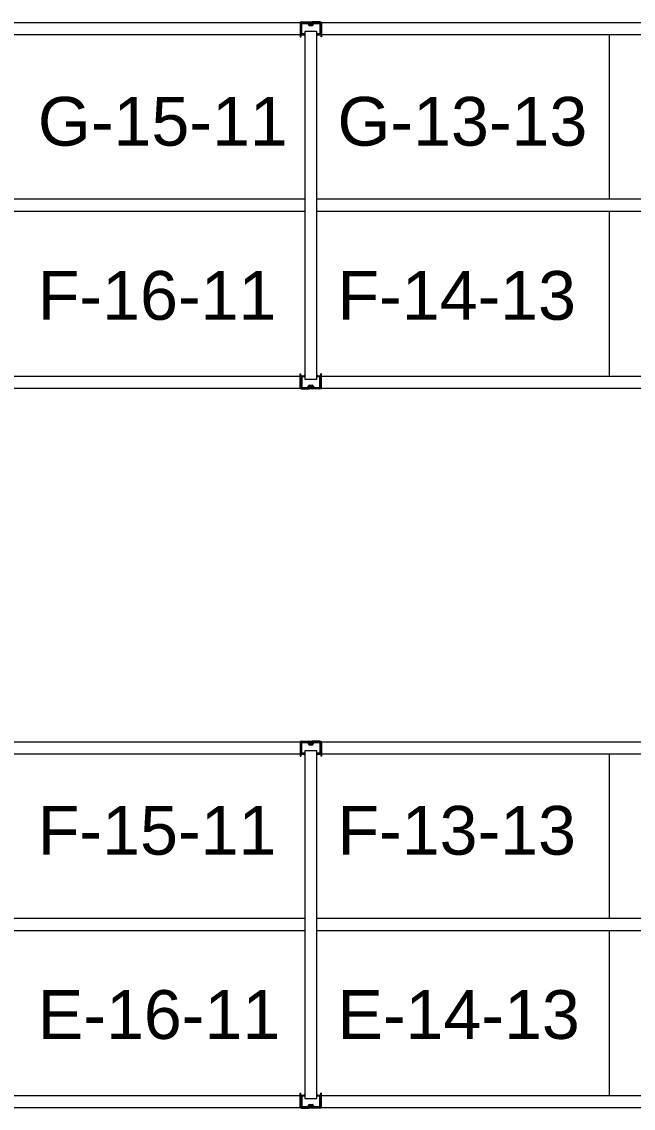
# Model space of a CAD drawing. Header units: inches. Extents: x 2743 to 10591, y -1604 to 5792.
# Drawn here: x 3667.2 to 3767.5, y 3927.9 to 4106.1 of the extents above; entities that cross this region are included whole.
import ezdxf

# ---------------------------------------------------------------- set-up
doc = ezdxf.new("R2010")
doc.units = ezdxf.units.IN
doc.header["$LTSCALE"] = 0.1875
doc.header["$MEASUREMENT"] = 0
for name, color, linetype, lineweight in [('22 Dimension', 7, 'Continuous', 5), ('32 Echelle', 160, 'Continuous', 15), ('33 Poutre', 30, 'Continuous', 15)]:
    doc.layers.add(name, color=color, linetype=linetype, lineweight=lineweight)
doc.styles.add('arial', font='')
doc.styles.get('arial').set_extended_font_data('Arial')

msp = doc.modelspace()

# ---------------------------------------------------------------- hatches: boundary and pattern name
at = {"layer": '32 Echelle'}
for points in [[(3713.58382, 4103.78941), (3713.58382, 4103.97691), (3713.39632, 4103.97691)], [(3713.58382, 4103.78941), (3713.58382, 4103.97691), (3713.39632, 4103.97691)], [(3715.58382, 4103.78941), (3715.58382, 4103.97691), (3715.77132, 4103.97691)], [(3715.58382, 4103.78941), (3715.58382, 4103.97691), (3715.77132, 4103.97691)], [(3713.58382, 4048.16441), (3713.58382, 4047.97691), (3713.39632, 4047.97691)], [(3713.58382, 4048.16441), (3713.58382, 4047.97691), (3713.39632, 4047.97691)], [(3715.58382, 4048.16441), (3715.58382, 4047.97691), (3715.77132, 4047.97691)], [(3715.58382, 4048.16441), (3715.58382, 4047.97691), (3715.77132, 4047.97691)], [(3713.58382, 3985.78941), (3713.58382, 3985.97691), (3713.39632, 3985.97691)], [(3713.58382, 3985.78941), (3713.58382, 3985.97691), (3713.39632, 3985.97691)], [(3715.58382, 3985.78941), (3715.58382, 3985.97691), (3715.77132, 3985.97691)], [(3715.58382, 3985.78941), (3715.58382, 3985.97691), (3715.77132, 3985.97691)], [(3713.58382, 3930.16441), (3713.58382, 3929.97691), (3713.39632, 3929.97691)], [(3713.58382, 3930.16441), (3713.58382, 3929.97691), (3713.39632, 3929.97691)], [(3715.58382, 3930.16441), (3715.58382, 3929.97691), (3715.77132, 3929.97691)], [(3715.58382, 3930.16441), (3715.58382, 3929.97691), (3715.77132, 3929.97691)]]:
    msp.add_hatch(color=256, dxfattribs=at).paths.add_polyline_path(points)

# ---------------------------------------------------------------- linework, layer by layer
at = {"layer": '22 Dimension'}
for p, q in [((3763.58382, 4076.97691), (3763.58382, 4103.97691)), ((3713.58382, 4076.97691), (3567.95882, 4076.97691)), ((3861.20882, 4076.97691), (3715.58382, 4076.97691)), ((3713.58382, 4074.97691), (3567.95882, 4074.97691)), ((3861.20882, 4074.97691), (3715.58382, 4074.97691)), ((3763.58382, 4047.97691), (3763.58382, 4074.97691)), ((3763.58382, 3958.97691), (3763.58382, 3985.97691)), ((3713.58382, 3958.97691), (3567.95882, 3958.97691)), ((3861.20882, 3958.97691), (3715.58382, 3958.97691)), ((3713.58382, 3956.97691), (3567.95882, 3956.97691)), ((3861.20882, 3956.97691), (3715.58382, 3956.97691)), ((3763.58382, 3929.97691), (3763.58382, 3956.97691))]:
    msp.add_line(p, q, dxfattribs=at)
at = {"layer": '32 Echelle', "linetype": 'Continuous', "lineweight": 25}
for p, q in [((3712.95886, 4105.79316), (3712.95886, 4104.16066)), ((3712.95886, 4105.79316), (3712.95886, 4104.16066)), ((3713.04886, 4104.16066), (3713.04886, 4105.79316)), ((3713.04886, 4104.16066), (3713.04886, 4105.79316)), ((3714.07145, 4105.97691), (3713.14261, 4105.97691)), ((3714.07145, 4105.97691), (3713.14261, 4105.97691)), ((3713.14261, 4105.88691), (3714.07145, 4105.88691)), ((3713.14261, 4105.88691), (3714.07145, 4105.88691)), ((3714.1611, 4105.82057), (3714.20501, 4105.67693)), ((3714.1611, 4105.82057), (3714.20501, 4105.67693)), ((3714.29108, 4105.70325), (3714.24717, 4105.84688)), ((3714.29108, 4105.70325), (3714.24717, 4105.84688)), ((3714.7869, 4105.63691), (3714.38073, 4105.63691)), ((3714.7869, 4105.63691), (3714.38073, 4105.63691)), ((3714.38073, 4105.54691), (3714.7869, 4105.54691)), ((3714.38073, 4105.54691), (3714.7869, 4105.54691)), ((3714.92047, 4105.84688), (3714.87655, 4105.70325)), ((3714.92047, 4105.84688), (3714.87655, 4105.70325)), ((3714.96262, 4105.67693), (3715.00653, 4105.82057)), ((3714.96262, 4105.67693), (3715.00653, 4105.82057)), ((3716.02502, 4105.97691), (3715.09619, 4105.97691)), ((3716.02502, 4105.97691), (3715.09619, 4105.97691)), ((3715.09619, 4105.88691), (3716.02502, 4105.88691)), ((3715.09619, 4105.88691), (3716.02502, 4105.88691)), ((3716.11877, 4105.79316), (3716.11877, 4104.16066)), ((3716.11877, 4105.79316), (3716.11877, 4104.16066)), ((3716.20877, 4104.16066), (3716.20877, 4105.79316)), ((3716.20877, 4104.16066), (3716.20877, 4105.79316)), ((3713.55886, 4104.06691), (3713.14261, 4104.06691)), ((3713.55886, 4104.06691), (3713.14261, 4104.06691)), ((3713.14261, 4103.97691), (3713.55886, 4103.97691)), ((3713.14261, 4103.97691), (3713.55886, 4103.97691)), ((3713.55886, 4103.97691), (3713.55886, 4104.06691)), ((3713.55886, 4103.97691), (3713.55886, 4104.06691)), ((3716.02502, 4104.06691), (3715.60877, 4104.06691)), ((3715.60877, 4104.06691), (3715.60877, 4103.97691)), ((3716.02502, 4104.06691), (3715.60877, 4104.06691)), ((3715.60877, 4104.06691), (3715.60877, 4103.97691)), ((3715.60877, 4103.97691), (3716.02502, 4103.97691)), ((3715.60877, 4103.97691), (3716.02502, 4103.97691)), ((3712.95886, 4046.16066), (3712.95886, 4047.79316)), ((3712.95886, 4046.16066), (3712.95886, 4047.79316)), ((3713.04886, 4047.79316), (3713.04886, 4046.16066)), ((3713.04886, 4047.79316), (3713.04886, 4046.16066)), ((3713.14261, 4047.97691), (3713.55886, 4047.97691)), ((3713.14261, 4047.97691), (3713.55886, 4047.97691)), ((3713.55886, 4047.88691), (3713.14261, 4047.88691)), ((3713.55886, 4047.88691), (3713.14261, 4047.88691)), ((3713.55886, 4047.97691), (3713.55886, 4047.88691)), ((3713.55886, 4047.97691), (3713.55886, 4047.88691)), ((3715.60877, 4047.97691), (3716.02502, 4047.97691)), ((3715.60877, 4047.88691), (3715.60877, 4047.97691)), ((3715.60877, 4047.97691), (3716.02502, 4047.97691)), ((3715.60877, 4047.88691), (3715.60877, 4047.97691)), ((3716.02502, 4047.88691), (3715.60877, 4047.88691)), ((3716.02502, 4047.88691), (3715.60877, 4047.88691)), ((3716.11877, 4046.16066), (3716.11877, 4047.79316)), ((3716.11877, 4046.16066), (3716.11877, 4047.79316)), ((3716.20877, 4047.79316), (3716.20877, 4046.16066)), ((3716.20877, 4047.79316), (3716.20877, 4046.16066)), ((3713.14261, 4046.06691), (3714.07145, 4046.06691)), ((3713.14261, 4046.06691), (3714.07145, 4046.06691)), ((3714.1611, 4046.13325), (3714.20501, 4046.27688)), ((3714.1611, 4046.13325), (3714.20501, 4046.27688)), ((3714.29108, 4046.25057), (3714.24717, 4046.10693)), ((3714.29108, 4046.25057), (3714.24717, 4046.10693)), ((3714.38073, 4046.40691), (3714.7869, 4046.40691)), ((3714.38073, 4046.40691), (3714.7869, 4046.40691)), ((3714.7869, 4046.31691), (3714.38073, 4046.31691)), ((3714.7869, 4046.31691), (3714.38073, 4046.31691)), ((3714.92047, 4046.10693), (3714.87655, 4046.25057)), ((3714.92047, 4046.10693), (3714.87655, 4046.25057)), ((3714.96262, 4046.27688), (3715.00653, 4046.13325)), ((3714.96262, 4046.27688), (3715.00653, 4046.13325)), ((3715.09619, 4046.06691), (3716.02502, 4046.06691)), ((3715.09619, 4046.06691), (3716.02502, 4046.06691)), ((3714.07145, 4045.97691), (3713.14261, 4045.97691)), ((3714.07145, 4045.97691), (3713.14261, 4045.97691)), ((3716.02502, 4045.97691), (3715.09619, 4045.97691)), ((3716.02502, 4045.97691), (3715.09619, 4045.97691)), ((3712.95886, 3987.79316), (3712.95886, 3986.16066)), ((3712.95886, 3987.79316), (3712.95886, 3986.16066)), ((3713.04886, 3986.16066), (3713.04886, 3987.79316)), ((3713.04886, 3986.16066), (3713.04886, 3987.79316)), ((3714.07145, 3987.97691), (3713.14261, 3987.97691)), ((3714.07145, 3987.97691), (3713.14261, 3987.97691)), ((3713.14261, 3987.88691), (3714.07145, 3987.88691)), ((3713.14261, 3987.88691), (3714.07145, 3987.88691)), ((3714.1611, 3987.82057), (3714.20501, 3987.67693)), ((3714.1611, 3987.82057), (3714.20501, 3987.67693)), ((3714.29108, 3987.70325), (3714.24717, 3987.84688)), ((3714.29108, 3987.70325), (3714.24717, 3987.84688)), ((3714.7869, 3987.63691), (3714.38073, 3987.63691)), ((3714.7869, 3987.63691), (3714.38073, 3987.63691)), ((3714.38073, 3987.54691), (3714.7869, 3987.54691)), ((3714.38073, 3987.54691), (3714.7869, 3987.54691)), ((3714.92047, 3987.84688), (3714.87655, 3987.70325)), ((3714.92047, 3987.84688), (3714.87655, 3987.70325)), ((3714.96262, 3987.67693), (3715.00653, 3987.82057)), ((3714.96262, 3987.67693), (3715.00653, 3987.82057)), ((3716.02502, 3987.97691), (3715.09619, 3987.97691)), ((3716.02502, 3987.97691), (3715.09619, 3987.97691)), ((3715.09619, 3987.88691), (3716.02502, 3987.88691)), ((3715.09619, 3987.88691), (3716.02502, 3987.88691)), ((3716.11877, 3987.79316), (3716.11877, 3986.16066)), ((3716.11877, 3987.79316), (3716.11877, 3986.16066)), ((3716.20877, 3986.16066), (3716.20877, 3987.79316)), ((3716.20877, 3986.16066), (3716.20877, 3987.79316)), ((3713.55886, 3986.06691), (3713.14261, 3986.06691)), ((3713.55886, 3986.06691), (3713.14261, 3986.06691)), ((3713.14261, 3985.97691), (3713.55886, 3985.97691)), ((3713.14261, 3985.97691), (3713.55886, 3985.97691)), ((3713.55886, 3985.97691), (3713.55886, 3986.06691)), ((3713.55886, 3985.97691), (3713.55886, 3986.06691)), ((3716.02502, 3986.06691), (3715.60877, 3986.06691)), ((3715.60877, 3986.06691), (3715.60877, 3985.97691)), ((3716.02502, 3986.06691), (3715.60877, 3986.06691)), ((3715.60877, 3986.06691), (3715.60877, 3985.97691)), ((3715.60877, 3985.97691), (3716.02502, 3985.97691)), ((3715.60877, 3985.97691), (3716.02502, 3985.97691)), ((3712.95886, 3928.16066), (3712.95886, 3929.79316)), ((3712.95886, 3928.16066), (3712.95886, 3929.79316)), ((3713.04886, 3929.79316), (3713.04886, 3928.16066)), ((3713.04886, 3929.79316), (3713.04886, 3928.16066)), ((3713.14261, 3929.97691), (3713.55886, 3929.97691)), ((3713.14261, 3929.97691), (3713.55886, 3929.97691)), ((3713.55886, 3929.88691), (3713.14261, 3929.88691)), ((3713.55886, 3929.88691), (3713.14261, 3929.88691)), ((3713.55886, 3929.97691), (3713.55886, 3929.88691)), ((3713.55886, 3929.97691), (3713.55886, 3929.88691)), ((3714.38073, 3928.40691), (3714.7869, 3928.40691)), ((3714.38073, 3928.40691), (3714.7869, 3928.40691)), ((3715.60877, 3929.97691), (3716.02502, 3929.97691)), ((3715.60877, 3929.88691), (3715.60877, 3929.97691)), ((3715.60877, 3929.97691), (3716.02502, 3929.97691)), ((3715.60877, 3929.88691), (3715.60877, 3929.97691)), ((3716.02502, 3929.88691), (3715.60877, 3929.88691)), ((3716.02502, 3929.88691), (3715.60877, 3929.88691)), ((3716.11877, 3928.16066), (3716.11877, 3929.79316)), ((3716.11877, 3928.16066), (3716.11877, 3929.79316)), ((3716.20877, 3929.79316), (3716.20877, 3928.16066)), ((3716.20877, 3929.79316), (3716.20877, 3928.16066)), ((3713.14261, 3928.06691), (3714.07145, 3928.06691)), ((3713.14261, 3928.06691), (3714.07145, 3928.06691)), ((3714.07145, 3927.97691), (3713.14261, 3927.97691)), ((3714.07145, 3927.97691), (3713.14261, 3927.97691)), ((3714.1611, 3928.13325), (3714.20501, 3928.27688)), ((3714.1611, 3928.13325), (3714.20501, 3928.27688)), ((3714.29108, 3928.25057), (3714.24717, 3928.10693)), ((3714.29108, 3928.25057), (3714.24717, 3928.10693)), ((3714.7869, 3928.31691), (3714.38073, 3928.31691)), ((3714.7869, 3928.31691), (3714.38073, 3928.31691)), ((3714.92047, 3928.10693), (3714.87655, 3928.25057)), ((3714.92047, 3928.10693), (3714.87655, 3928.25057)), ((3714.96262, 3928.27688), (3715.00653, 3928.13325)), ((3714.96262, 3928.27688), (3715.00653, 3928.13325)), ((3715.09619, 3928.06691), (3716.02502, 3928.06691)), ((3715.09619, 3928.06691), (3716.02502, 3928.06691)), ((3716.02502, 3927.97691), (3715.09619, 3927.97691)), ((3716.02502, 3927.97691), (3715.09619, 3927.97691))]:
    msp.add_line(p, q, dxfattribs=at)
at = {"layer": '32 Echelle'}
for p, q in [((3713.58382, 4103.97691), (3713.39632, 4103.97691)), ((3713.58382, 4103.78941), (3713.39632, 4103.97691)), ((3713.58382, 4103.97691), (3713.39632, 4103.97691)), ((3713.58382, 4103.78941), (3713.39632, 4103.97691)), ((3715.58382, 4104.47691), (3713.58382, 4104.47691)), ((3713.58382, 4104.47691), (3713.58382, 4047.47691)), ((3715.58382, 4104.47691), (3713.58382, 4104.47691)), ((3713.58382, 4104.47691), (3713.58382, 4047.47691)), ((3713.58382, 4103.78941), (3713.58382, 4103.97691)), ((3713.58382, 4103.78941), (3713.58382, 4103.97691)), ((3715.58382, 4047.47691), (3715.58382, 4104.47691)), ((3715.58382, 4047.47691), (3715.58382, 4104.47691)), ((3715.58382, 4103.97691), (3715.77132, 4103.97691)), ((3715.58382, 4103.78941), (3715.58382, 4103.97691)), ((3715.58382, 4103.78941), (3715.77132, 4103.97691)), ((3715.58382, 4103.97691), (3715.77132, 4103.97691)), ((3715.58382, 4103.78941), (3715.58382, 4103.97691)), ((3715.58382, 4103.78941), (3715.77132, 4103.97691)), ((3713.58382, 4048.16441), (3713.39632, 4047.97691)), ((3713.58382, 4048.16441), (3713.39632, 4047.97691)), ((3713.58382, 4047.97691), (3713.39632, 4047.97691)), ((3713.58382, 4047.97691), (3713.39632, 4047.97691)), ((3713.58382, 4048.16441), (3713.58382, 4047.97691)), ((3713.58382, 4048.16441), (3713.58382, 4047.97691)), ((3715.58382, 4048.16441), (3715.58382, 4047.97691)), ((3715.58382, 4048.16441), (3715.77132, 4047.97691)), ((3715.58382, 4048.16441), (3715.58382, 4047.97691)), ((3715.58382, 4048.16441), (3715.77132, 4047.97691)), ((3715.58382, 4047.97691), (3715.77132, 4047.97691)), ((3715.58382, 4047.97691), (3715.77132, 4047.97691)), ((3713.58382, 4047.47691), (3715.58382, 4047.47691)), ((3713.58382, 4047.47691), (3715.58382, 4047.47691)), ((3713.58382, 3985.97691), (3713.39632, 3985.97691)), ((3713.58382, 3985.78941), (3713.39632, 3985.97691)), ((3713.58382, 3985.97691), (3713.39632, 3985.97691)), ((3713.58382, 3985.78941), (3713.39632, 3985.97691)), ((3715.58382, 3986.47691), (3713.58382, 3986.47691)), ((3713.58382, 3986.47691), (3713.58382, 3929.47691)), ((3715.58382, 3986.47691), (3713.58382, 3986.47691)), ((3713.58382, 3986.47691), (3713.58382, 3929.47691)), ((3713.58382, 3985.78941), (3713.58382, 3985.97691)), ((3713.58382, 3985.78941), (3713.58382, 3985.97691)), ((3715.58382, 3929.47691), (3715.58382, 3986.47691)), ((3715.58382, 3929.47691), (3715.58382, 3986.47691)), ((3715.58382, 3985.97691), (3715.77132, 3985.97691)), ((3715.58382, 3985.78941), (3715.58382, 3985.97691)), ((3715.58382, 3985.78941), (3715.77132, 3985.97691)), ((3715.58382, 3985.97691), (3715.77132, 3985.97691)), ((3715.58382, 3985.78941), (3715.58382, 3985.97691)), ((3715.58382, 3985.78941), (3715.77132, 3985.97691)), ((3713.58382, 3930.16441), (3713.39632, 3929.97691)), ((3713.58382, 3930.16441), (3713.39632, 3929.97691)), ((3713.58382, 3930.16441), (3713.58382, 3929.97691)), ((3713.58382, 3930.16441), (3713.58382, 3929.97691)), ((3715.58382, 3930.16441), (3715.58382, 3929.97691)), ((3715.58382, 3930.16441), (3715.77132, 3929.97691)), ((3715.58382, 3930.16441), (3715.58382, 3929.97691)), ((3715.58382, 3930.16441), (3715.77132, 3929.97691)), ((3713.58382, 3929.97691), (3713.39632, 3929.97691)), ((3713.58382, 3929.97691), (3713.39632, 3929.97691)), ((3713.58382, 3929.47691), (3715.58382, 3929.47691)), ((3713.58382, 3929.47691), (3715.58382, 3929.47691)), ((3715.58382, 3929.97691), (3715.77132, 3929.97691)), ((3715.58382, 3929.97691), (3715.77132, 3929.97691))]:
    msp.add_line(p, q, dxfattribs=at)
at = {"layer": '32 Echelle', "linetype": 'Continuous', "lineweight": 25}
for centre, radius, start, end in [((3713.14261, 4105.79316), 0.18375, 90, 180), ((3713.14261, 4105.79316), 0.18375, 90, 180), ((3713.14261, 4105.79316), 0.09375, 90, 180), ((3713.14261, 4105.79316), 0.09375, 90, 180), ((3714.07145, 4105.79316), 0.18375, 17, 90), ((3714.07145, 4105.79316), 0.18375, 17, 90), ((3714.07145, 4105.79316), 0.09375, 17, 90), ((3714.07145, 4105.79316), 0.09375, 17, 90), ((3714.38073, 4105.73066), 0.18375, 197, 270), ((3714.38073, 4105.73066), 0.18375, 197, 270), ((3714.38073, 4105.73066), 0.09375, 197, 270), ((3714.38073, 4105.73066), 0.09375, 197, 270), ((3714.7869, 4105.73066), 0.09375, 270, 343), ((3714.7869, 4105.73066), 0.09375, 270, 343), ((3714.7869, 4105.73066), 0.18375, 270, 343), ((3714.7869, 4105.73066), 0.18375, 270, 343), ((3715.09619, 4105.79316), 0.18375, 90, 163), ((3715.09619, 4105.79316), 0.18375, 90, 163), ((3715.09619, 4105.79316), 0.09375, 90, 163), ((3715.09619, 4105.79316), 0.09375, 90, 163), ((3716.02502, 4105.79316), 0.18375, 0, 90), ((3716.02502, 4105.79316), 0.18375, 0, 90), ((3716.02502, 4105.79316), 0.09375, 0, 90), ((3716.02502, 4105.79316), 0.09375, 0, 90), ((3713.14261, 4104.16066), 0.18375, 180, 270), ((3713.14261, 4104.16066), 0.18375, 180, 270), ((3713.14261, 4104.16066), 0.09375, 180, 270), ((3713.14261, 4104.16066), 0.09375, 180, 270), ((3716.02502, 4104.16066), 0.09375, 270, 0), ((3716.02502, 4104.16066), 0.18375, 270, 0), ((3716.02502, 4104.16066), 0.09375, 270, 0), ((3716.02502, 4104.16066), 0.18375, 270, 0), ((3713.14261, 4047.79316), 0.18375, 90, 180), ((3713.14261, 4047.79316), 0.18375, 90, 180), ((3713.14261, 4047.79316), 0.09375, 90, 180), ((3713.14261, 4047.79316), 0.09375, 90, 180), ((3716.02502, 4047.79316), 0.18375, 0, 90), ((3716.02502, 4047.79316), 0.18375, 0, 90), ((3716.02502, 4047.79316), 0.09375, 0, 90), ((3716.02502, 4047.79316), 0.09375, 0, 90), ((3713.14261, 4046.16066), 0.18375, 180, 270), ((3713.14261, 4046.16066), 0.18375, 180, 270), ((3713.14261, 4046.16066), 0.09375, 180, 270), ((3713.14261, 4046.16066), 0.09375, 180, 270), ((3714.07145, 4046.16066), 0.09375, 270, 343), ((3714.07145, 4046.16066), 0.09375, 270, 343), ((3714.07145, 4046.16066), 0.18375, 270, 343), ((3714.07145, 4046.16066), 0.18375, 270, 343), ((3714.38073, 4046.22316), 0.18375, 90, 163), ((3714.38073, 4046.22316), 0.18375, 90, 163), ((3714.38073, 4046.22316), 0.09375, 90, 163), ((3714.38073, 4046.22316), 0.09375, 90, 163), ((3714.7869, 4046.22316), 0.18375, 17, 90), ((3714.7869, 4046.22316), 0.18375, 17, 90), ((3714.7869, 4046.22316), 0.09375, 17, 90), ((3714.7869, 4046.22316), 0.09375, 17, 90), ((3715.09619, 4046.16066), 0.18375, 197, 270), ((3715.09619, 4046.16066), 0.18375, 197, 270), ((3715.09619, 4046.16066), 0.09375, 197, 270), ((3715.09619, 4046.16066), 0.09375, 197, 270), ((3716.02502, 4046.16066), 0.09375, 270, 0), ((3716.02502, 4046.16066), 0.18375, 270, 0), ((3716.02502, 4046.16066), 0.09375, 270, 0), ((3716.02502, 4046.16066), 0.18375, 270, 0), ((3713.14261, 3987.79316), 0.18375, 90, 180), ((3713.14261, 3987.79316), 0.18375, 90, 180), ((3713.14261, 3987.79316), 0.09375, 90, 180), ((3713.14261, 3987.79316), 0.09375, 90, 180), ((3714.07145, 3987.79316), 0.18375, 17, 90), ((3714.07145, 3987.79316), 0.18375, 17, 90), ((3714.07145, 3987.79316), 0.09375, 17, 90), ((3714.07145, 3987.79316), 0.09375, 17, 90), ((3714.38073, 3987.73066), 0.18375, 197, 270), ((3714.38073, 3987.73066), 0.18375, 197, 270), ((3714.38073, 3987.73066), 0.09375, 197, 270), ((3714.38073, 3987.73066), 0.09375, 197, 270), ((3714.7869, 3987.73066), 0.09375, 270, 343), ((3714.7869, 3987.73066), 0.09375, 270, 343), ((3714.7869, 3987.73066), 0.18375, 270, 343), ((3714.7869, 3987.73066), 0.18375, 270, 343), ((3715.09619, 3987.79316), 0.18375, 90, 163), ((3715.09619, 3987.79316), 0.18375, 90, 163), ((3715.09619, 3987.79316), 0.09375, 90, 163), ((3715.09619, 3987.79316), 0.09375, 90, 163), ((3716.02502, 3987.79316), 0.18375, 0, 90), ((3716.02502, 3987.79316), 0.18375, 0, 90), ((3716.02502, 3987.79316), 0.09375, 0, 90), ((3716.02502, 3987.79316), 0.09375, 0, 90), ((3713.14261, 3986.16066), 0.18375, 180, 270), ((3713.14261, 3986.16066), 0.18375, 180, 270), ((3713.14261, 3986.16066), 0.09375, 180, 270), ((3713.14261, 3986.16066), 0.09375, 180, 270), ((3716.02502, 3986.16066), 0.09375, 270, 0), ((3716.02502, 3986.16066), 0.18375, 270, 0), ((3716.02502, 3986.16066), 0.09375, 270, 0), ((3716.02502, 3986.16066), 0.18375, 270, 0), ((3713.14261, 3929.79316), 0.18375, 90, 180), ((3713.14261, 3929.79316), 0.18375, 90, 180), ((3713.14261, 3929.79316), 0.09375, 90, 180), ((3713.14261, 3929.79316), 0.09375, 90, 180), ((3714.38073, 3928.22316), 0.18375, 90, 163), ((3714.38073, 3928.22316), 0.18375, 90, 163), ((3714.7869, 3928.22316), 0.18375, 17, 90), ((3714.7869, 3928.22316), 0.18375, 17, 90), ((3716.02502, 3929.79316), 0.18375, 0, 90), ((3716.02502, 3929.79316), 0.18375, 0, 90), ((3716.02502, 3929.79316), 0.09375, 0, 90), ((3716.02502, 3929.79316), 0.09375, 0, 90), ((3713.14261, 3928.16066), 0.18375, 180, 270), ((3713.14261, 3928.16066), 0.18375, 180, 270), ((3713.14261, 3928.16066), 0.09375, 180, 270), ((3713.14261, 3928.16066), 0.09375, 180, 270), ((3714.07145, 3928.16066), 0.09375, 270, 343), ((3714.07145, 3928.16066), 0.09375, 270, 343), ((3714.07145, 3928.16066), 0.18375, 270, 343), ((3714.07145, 3928.16066), 0.18375, 270, 343), ((3714.38073, 3928.22316), 0.09375, 90, 163), ((3714.38073, 3928.22316), 0.09375, 90, 163), ((3714.7869, 3928.22316), 0.09375, 17, 90), ((3714.7869, 3928.22316), 0.09375, 17, 90), ((3715.09619, 3928.16066), 0.18375, 197, 270), ((3715.09619, 3928.16066), 0.18375, 197, 270), ((3715.09619, 3928.16066), 0.09375, 197, 270), ((3715.09619, 3928.16066), 0.09375, 197, 270), ((3716.02502, 3928.16066), 0.09375, 270, 0), ((3716.02502, 3928.16066), 0.18375, 270, 0), ((3716.02502, 3928.16066), 0.09375, 270, 0), ((3716.02502, 3928.16066), 0.18375, 270, 0)]:
    msp.add_arc(centre, radius, start, end, dxfattribs=at)
at = {"layer": '33 Poutre'}
for p, q in [((3568.70882, 4105.97691), (3712.83382, 4105.97691)), ((3712.83382, 4105.97691), (3712.83382, 4103.97691)), ((3712.83382, 4105.85191), (3712.83382, 4103.59591)), ((3712.95282, 4105.85191), (3712.95282, 4103.59591)), ((3713.07782, 4106.09591), (3714.33982, 4106.09591)), ((3714.33982, 4105.97691), (3713.07782, 4105.97691)), ((3714.46482, 4105.63691), (3714.46482, 4105.85191)), ((3714.46482, 4105.63691), (3714.58382, 4105.63691)), ((3714.58382, 4105.63691), (3714.58382, 4105.85191)), ((3714.58382, 4105.63691), (3714.58382, 4105.85191)), ((3714.70282, 4105.63691), (3714.58382, 4105.63691)), ((3714.70282, 4105.63691), (3714.70282, 4105.85191)), ((3716.08982, 4106.09591), (3714.82782, 4106.09591)), ((3714.82782, 4105.97691), (3716.08982, 4105.97691)), ((3716.21482, 4105.85191), (3716.21482, 4103.59591)), ((3716.33382, 4105.97691), (3860.45882, 4105.97691)), ((3716.33382, 4105.97691), (3716.33382, 4103.97691)), ((3716.33382, 4105.85191), (3716.33382, 4103.59591)), ((3568.70882, 4103.97691), (3712.83382, 4103.97691)), ((3712.83382, 4103.59591), (3712.95282, 4103.59591)), ((3716.33382, 4103.59591), (3716.21482, 4103.59591)), ((3716.33382, 4103.97691), (3860.45882, 4103.97691)), ((3568.70882, 4047.97691), (3712.83382, 4047.97691)), ((3712.83382, 4046.10191), (3712.83382, 4048.35791)), ((3712.83382, 4048.35791), (3712.95282, 4048.35791)), ((3712.83382, 4045.97691), (3712.83382, 4047.97691)), ((3712.95282, 4046.10191), (3712.95282, 4048.35791)), ((3716.33382, 4048.35791), (3716.21482, 4048.35791)), ((3716.21482, 4046.10191), (3716.21482, 4048.35791)), ((3716.33382, 4046.10191), (3716.33382, 4048.35791)), ((3716.33382, 4047.97691), (3860.45882, 4047.97691)), ((3716.33382, 4045.97691), (3716.33382, 4047.97691)), ((3714.46482, 4046.31691), (3714.46482, 4046.10191)), ((3714.46482, 4046.31691), (3714.58382, 4046.31691)), ((3714.58382, 4046.31691), (3714.58382, 4046.10191)), ((3714.58382, 4046.31691), (3714.58382, 4046.10191)), ((3714.70282, 4046.31691), (3714.58382, 4046.31691)), ((3714.70282, 4046.31691), (3714.70282, 4046.10191)), ((3568.70882, 4045.97691), (3712.83382, 4045.97691)), ((3714.33982, 4045.97691), (3713.07782, 4045.97691)), ((3713.07782, 4045.85791), (3714.33982, 4045.85791)), ((3714.82782, 4045.97691), (3716.08982, 4045.97691)), ((3716.08982, 4045.85791), (3714.82782, 4045.85791)), ((3716.33382, 4045.97691), (3860.45882, 4045.97691)), ((3568.70882, 3987.97691), (3712.83382, 3987.97691)), ((3712.83382, 3987.97691), (3712.83382, 3985.97691)), ((3712.83382, 3987.85191), (3712.83382, 3985.59591)), ((3712.95282, 3987.85191), (3712.95282, 3985.59591)), ((3713.07782, 3988.09591), (3714.33982, 3988.09591)), ((3714.33982, 3987.97691), (3713.07782, 3987.97691)), ((3714.46482, 3987.63691), (3714.46482, 3987.85191)), ((3714.46482, 3987.63691), (3714.58382, 3987.63691)), ((3714.58382, 3987.63691), (3714.58382, 3987.85191)), ((3714.58382, 3987.63691), (3714.58382, 3987.85191)), ((3714.70282, 3987.63691), (3714.58382, 3987.63691)), ((3714.70282, 3987.63691), (3714.70282, 3987.85191)), ((3716.08982, 3988.09591), (3714.82782, 3988.09591)), ((3714.82782, 3987.97691), (3716.08982, 3987.97691)), ((3716.21482, 3987.85191), (3716.21482, 3985.59591)), ((3716.33382, 3987.97691), (3860.45882, 3987.97691)), ((3716.33382, 3987.97691), (3716.33382, 3985.97691)), ((3716.33382, 3987.85191), (3716.33382, 3985.59591)), ((3568.70882, 3985.97691), (3712.83382, 3985.97691)), ((3712.83382, 3985.59591), (3712.95282, 3985.59591)), ((3716.33382, 3985.59591), (3716.21482, 3985.59591)), ((3716.33382, 3985.97691), (3860.45882, 3985.97691)), ((3712.83382, 3928.10191), (3712.83382, 3930.35791)), ((3712.83382, 3930.35791), (3712.95282, 3930.35791)), ((3712.95282, 3928.10191), (3712.95282, 3930.35791)), ((3716.33382, 3930.35791), (3716.21482, 3930.35791)), ((3716.21482, 3928.10191), (3716.21482, 3930.35791)), ((3716.33382, 3928.10191), (3716.33382, 3930.35791)), ((3568.70882, 3929.97691), (3712.83382, 3929.97691)), ((3712.83382, 3927.97691), (3712.83382, 3929.97691)), ((3716.33382, 3929.97691), (3860.45882, 3929.97691)), ((3716.33382, 3927.97691), (3716.33382, 3929.97691)), ((3568.70882, 3927.97691), (3712.83382, 3927.97691)), ((3714.33982, 3927.97691), (3713.07782, 3927.97691)), ((3713.07782, 3927.85791), (3714.33982, 3927.85791)), ((3714.46482, 3928.31691), (3714.46482, 3928.10191)), ((3714.46482, 3928.31691), (3714.58382, 3928.31691)), ((3714.58382, 3928.31691), (3714.58382, 3928.10191)), ((3714.58382, 3928.31691), (3714.58382, 3928.10191)), ((3714.70282, 3928.31691), (3714.58382, 3928.31691)), ((3714.70282, 3928.31691), (3714.70282, 3928.10191)), ((3714.82782, 3927.97691), (3716.08982, 3927.97691)), ((3716.08982, 3927.85791), (3714.82782, 3927.85791)), ((3716.33382, 3927.97691), (3860.45882, 3927.97691))]:
    msp.add_line(p, q, dxfattribs=at)
for centre, radius, start, end in [((3713.07782, 4105.85191), 0.244, 90, 180), ((3713.07782, 4105.85191), 0.125, 90, 180), ((3714.33982, 4105.85191), 0.244, 0, 90), ((3714.33982, 4105.85191), 0.125, 0, 90), ((3714.82782, 4105.85191), 0.244, 90, 180), ((3714.82782, 4105.85191), 0.125, 90, 180), ((3716.08982, 4105.85191), 0.244, 0, 90), ((3716.08982, 4105.85191), 0.125, 0, 90), ((3713.07782, 4046.10191), 0.244, 180, 270), ((3713.07782, 4046.10191), 0.125, 180, 270), ((3714.33982, 4046.10191), 0.125, 270, 0), ((3714.33982, 4046.10191), 0.244, 270, 0), ((3714.82782, 4046.10191), 0.244, 180, 270), ((3714.82782, 4046.10191), 0.125, 180, 270), ((3716.08982, 4046.10191), 0.244, 270, 0), ((3716.08982, 4046.10191), 0.125, 270, 0), ((3713.07782, 3987.85191), 0.244, 90, 180), ((3713.07782, 3987.85191), 0.125, 90, 180), ((3714.33982, 3987.85191), 0.244, 0, 90), ((3714.33982, 3987.85191), 0.125, 0, 90), ((3714.82782, 3987.85191), 0.244, 90, 180), ((3714.82782, 3987.85191), 0.125, 90, 180), ((3716.08982, 3987.85191), 0.244, 0, 90), ((3716.08982, 3987.85191), 0.125, 0, 90), ((3713.07782, 3928.10191), 0.244, 180, 270), ((3713.07782, 3928.10191), 0.125, 180, 270), ((3714.33982, 3928.10191), 0.125, 270, 0), ((3714.33982, 3928.10191), 0.244, 270, 0), ((3714.82782, 3928.10191), 0.244, 180, 270), ((3714.82782, 3928.10191), 0.125, 180, 270), ((3716.08982, 3928.10191), 0.244, 270, 0), ((3716.08982, 3928.10191), 0.125, 270, 0)]:
    msp.add_arc(centre, radius, start, end, dxfattribs=at)

# ---------------------------------------------------------------- texts
at = {"layer": '22 Dimension', "char_height": 8, "attachment_point": 1, "style": 'arial'}
for s, insert in [('{\\fArial Unicode MS|b0|i0|c0|p2;\\C8;G-15-11}', (3669.81252, 4093.76122)), ('{\\fArial Unicode MS|b0|i0|c0|p2;\\C8;G-13-13}', (3718.95715, 4093.76122)), ('{\\fArial Unicode MS|b0|i0|c0|p2;\\C8;F-16-11}', (3669.81252, 4065.20067)), ('{\\fArial Unicode MS|b0|i0|c0|p2;\\C8;F-14-13}', (3718.95715, 4065.20067)), ('{\\fArial Unicode MS|b0|i0|c0|p2;\\C8;F-15-11}', (3669.81252, 3977.45686)), ('{\\fArial Unicode MS|b0|i0|c0|p2;\\C8;F-13-13}', (3718.95715, 3977.45686)), ('{\\fArial Unicode MS|b0|i0|c0|p2;\\C8;E-16-11}', (3669.81252, 3947.23307)), ('{\\fArial Unicode MS|b0|i0|c0|p2;\\C8;E-14-13}', (3718.95715, 3947.23307))]:
    msp.add_mtext_dynamic_manual_height_columns(s, width=68.8901007, gutter_width=5, heights=[0], dxfattribs=dict(at, insert=insert))

doc.saveas('drawing.dxf')
